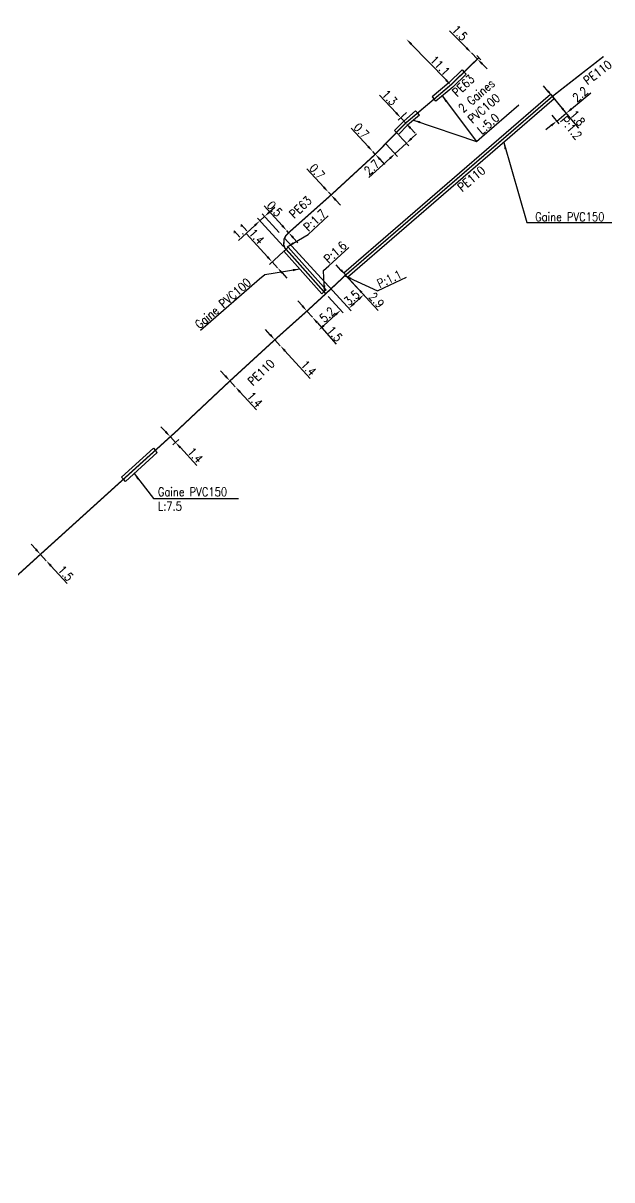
# Model space of a CAD drawing. Header units: millimetres. Extents: x 110000 to 110971, y 128118 to 129006.
# Drawn here: x 110740.1 to 110842.6, y 128804.4 to 129005.8 of the extents above; entities that cross this region are included whole.
import ezdxf
from ezdxf.enums import TextEntityAlignment as Align

# ---------------------------------------------------------------- set-up
doc = ezdxf.new("R2010")
doc.units = ezdxf.units.MM
doc.linetypes.add('L_100_PE', pattern=[14, 10, -1.5, 1, -1.5])
doc.layers.get('0').update_dxf_attribs({"linetype": 'CONTINUOUS'})
for name, color, linetype in [('L_140', 3, 'CONTINUOUS'), ('L_340', 7, 'CONTINUOUS'), ('L_400', 7, 'CONTINUOUS')]:
    doc.layers.add(name, color=color, linetype=linetype)
doc.styles.get("Standard").update_dxf_attribs({"font": 'romans.shx', "width": 0.85})
doc.dimstyles.get("Standard").update_dxf_attribs({"dimtxt": 1.5, "dimasz": 1.2, "dimexe": 0.625, "dimexo": 0.625, "dimgap": 0.25, "dimtad": 1, "dimdec": 1, "dimzin": 0, "dimdsep": 46, "dimtxsty": 'Standard', "dimcen": -0.5, "dimadec": 0, "dimazin": 0, "dimtfac": 1, "dimtdec": 1, "dimtmove": 0, "dimatfit": 3, "dimfxl": 1, "dimtolj": 1, "dimtzin": 0, "dimarcsym": 0})

# ---------------------------------------------------------------- blocks, each defined once
blk = doc.blocks.new('*D164')
at = {"layer": 'L_400', "color": 0, "linetype": 'Continuous', "lineweight": -2, "transparency": 16777216}
for p, q in [((110835.59, 128990.88), (110838.97, 128993.66)), ((110832.66, 128992.57), (110835.06, 128989.64)), ((110832.14, 128989.81), (110833.4, 128988.27)), ((110833.01, 128988.76), (110834.67, 128990.12)), ((110832.08, 128987.99), (110831.15, 128987.23))]:
    blk.add_line(p, q, dxfattribs=at)
at = {"layer": 'L_400', "color": 0, "linetype": 'Continuous', "transparency": 16777216}
for points in [[(110835.47, 128991.04), (110835.72, 128990.73), (110834.67, 128990.12)], [(110831.95, 128988.15), (110832.21, 128987.84), (110833.01, 128988.76)]]:
    blk.add_solid(points, dxfattribs=at)
at = {"layer": 'L_400', "color": 0, "linetype": 'Continuous', "transparency": 16777216, "insert": (110837.11, 128993.42), "char_height": 1.5, "attachment_point": 5, "rotation": 39.4214}
blk.add_mtext('\\A1;2.2', dxfattribs=at)
blk = doc.blocks.new('*D165')
at = {"layer": 'L_400', "color": 0, "linetype": 'Continuous', "lineweight": -2, "transparency": 16777216}
for p, q in [((110831.5, 128993.98), (110830.73, 128994.9)), ((110832.26, 128993.05), (110833.4, 128991.66)), ((110834.16, 128990.73), (110836.83, 128987.5))]:
    blk.add_line(p, q, dxfattribs=at)
at = {"layer": 'L_400', "color": 0, "linetype": 'Continuous', "transparency": 16777216}
for points in [[(110831.65, 128994.1), (110831.34, 128993.85), (110832.26, 128993.05)], [(110834.32, 128990.86), (110834.01, 128990.61), (110833.4, 128991.66)]]:
    blk.add_solid(points, dxfattribs=at)
at = {"layer": 'L_400', "color": 0, "linetype": 'Continuous', "transparency": 16777216, "insert": (110836.65, 128989.29), "char_height": 1.5, "attachment_point": 5, "rotation": 309.4325}
blk.add_mtext('\\A1;1.8', dxfattribs=at)
blk = doc.blocks.new('*D131')
at = {"layer": 'L_140', "color": 0, "linetype": 'Continuous', "lineweight": -2, "transparency": 16777216}
for p, q in [((110793.24, 128958.23), (110795.84, 128955.39)), ((110794.53, 128955.04), (110792.47, 128953.15))]:
    blk.add_line(p, q, dxfattribs=at)
at = {"layer": 'L_140', "color": 0, "linetype": 'Continuous', "transparency": 16777216}
for points in [[(110794.4, 128955.19), (110794.67, 128954.89), (110795.42, 128955.85)], [(110792.33, 128953.3), (110792.6, 128953), (110791.58, 128952.34)]]:
    blk.add_solid(points, dxfattribs=at)
at = {"layer": 'L_140', "color": 0, "linetype": 'Continuous', "transparency": 16777216, "insert": (110793.08, 128955.07), "char_height": 1.5, "attachment_point": 5, "rotation": 42.5016}
blk.add_mtext('\\A1;5.2', dxfattribs=at)
blk = doc.blocks.new('*D132')
at = {"layer": 'L_140', "color": 0, "linetype": 'Continuous', "lineweight": -2, "transparency": 16777216}
for p, q in [((110788.75, 128956.58), (110787.95, 128957.48)), ((110789.54, 128955.68), (110790.5, 128954.6)), ((110791.3, 128953.7), (110794.64, 128949.93))]:
    blk.add_line(p, q, dxfattribs=at)
at = {"layer": 'L_140', "color": 0, "linetype": 'Continuous', "transparency": 16777216}
for points in [[(110788.89, 128956.71), (110788.6, 128956.45), (110789.54, 128955.68)], [(110791.45, 128953.83), (110791.15, 128953.57), (110790.5, 128954.6)]]:
    blk.add_solid(points, dxfattribs=at)
at = {"layer": 'L_140', "color": 0, "linetype": 'Continuous', "transparency": 16777216, "insert": (110794.39, 128951.71), "char_height": 1.5, "attachment_point": 5, "rotation": 311.5385}
blk.add_mtext('\\A1;1.5', dxfattribs=at)
blk = doc.blocks.new('*D133')
at = {"layer": 'L_140', "color": 0, "linetype": 'Continuous', "lineweight": -2, "transparency": 16777216}
for p, q in [((110783.15, 128951.57), (110782.34, 128952.46)), ((110783.96, 128950.69), (110784.9, 128949.65)), ((110785.71, 128948.77), (110790.11, 128943.97))]:
    blk.add_line(p, q, dxfattribs=at)
at = {"layer": 'L_140', "color": 0, "linetype": 'Continuous', "transparency": 16777216}
for points in [[(110783.29, 128951.71), (110783, 128951.44), (110783.96, 128950.69)], [(110785.86, 128948.9), (110785.57, 128948.63), (110784.9, 128949.65)]]:
    blk.add_solid(points, dxfattribs=at)
at = {"layer": 'L_140', "color": 0, "linetype": 'Continuous', "transparency": 16777216, "insert": (110789.82, 128945.77), "char_height": 1.5, "attachment_point": 5, "rotation": 312.5014}
blk.add_mtext('\\A1;1.4', dxfattribs=at)
blk = doc.blocks.new('*D134')
at = {"layer": 'L_140', "color": 0, "linetype": 'Continuous', "lineweight": -2, "transparency": 16777216}
for p, q in [((110775.33, 128944.4), (110774.52, 128945.29)), ((110776.14, 128943.52), (110777.08, 128942.49)), ((110777.89, 128941.6), (110780.77, 128938.47))]:
    blk.add_line(p, q, dxfattribs=at)
at = {"layer": 'L_140', "color": 0, "linetype": 'Continuous', "transparency": 16777216}
for points in [[(110775.47, 128944.54), (110775.18, 128944.27), (110776.14, 128943.52)], [(110778.04, 128941.74), (110777.75, 128941.47), (110777.08, 128942.49)]]:
    blk.add_solid(points, dxfattribs=at)
at = {"layer": 'L_140', "color": 0, "linetype": 'Continuous', "transparency": 16777216, "insert": (110780.47, 128940.27), "char_height": 1.5, "attachment_point": 5, "rotation": 312.5014}
blk.add_mtext('\\A1;1.4', dxfattribs=at)
blk = doc.blocks.new('*D135')
at = {"layer": 'L_140', "color": 0, "linetype": 'Continuous', "lineweight": -2}
for p, q in [((110764.96, 128934.67), (110764.14, 128935.55)), ((110766.32, 128934.3), (110765.31, 128933.37)), ((110765.77, 128933.79), (110766.69, 128932.8)), ((110767.24, 128933.31), (110766.23, 128932.37)), ((110767.51, 128931.92), (110770.39, 128928.8))]:
    blk.add_line(p, q, dxfattribs=at)
at = {"layer": 'L_140', "color": 0, "linetype": 'Continuous'}
for points in [[(110765.1, 128934.81), (110764.81, 128934.53), (110765.77, 128933.79)], [(110767.65, 128932.06), (110767.36, 128931.78), (110766.69, 128932.8)]]:
    blk.add_solid(points, dxfattribs=at)
at = {"layer": 'L_140', "color": 0, "linetype": 'Continuous', "insert": (110770.09, 128930.6), "char_height": 1.5, "attachment_point": 5, "rotation": 312.8014}
blk.add_mtext('\\A1;1.4', dxfattribs=at)
blk = doc.blocks.new('*D136')
at = {"layer": 'L_400', "color": 0, "linetype": 'Continuous', "lineweight": -2, "transparency": 16777216}
for p, q in [((110782.67, 128965.12), (110779.02, 128969.11)), ((110785.44, 128966.03), (110783.02, 128963.81)), ((110784.43, 128963.21), (110783.48, 128964.24)), ((110785.24, 128962.32), (110786.05, 128961.44))]:
    blk.add_line(p, q, dxfattribs=at)
at = {"layer": 'L_400', "color": 0, "linetype": 'Continuous', "transparency": 16777216}
for points in [[(110782.82, 128965.26), (110782.53, 128964.99), (110783.48, 128964.24)], [(110785.39, 128962.46), (110785.09, 128962.19), (110784.43, 128963.21)]]:
    blk.add_solid(points, dxfattribs=at)
at = {"layer": 'L_400', "color": 0, "linetype": 'Continuous', "transparency": 16777216, "insert": (110780.78, 128968.66), "char_height": 1.5, "attachment_point": 5, "rotation": 312.5016}
blk.add_mtext('\\A1;1.4', dxfattribs=at)
blk = doc.blocks.new('*D137')
at = {"layer": 'L_140', "color": 0, "linetype": 'Continuous', "lineweight": -2, "transparency": 16777216}
for p, q in [((110784.72, 128969.36), (110781.74, 128972.6)), ((110783.05, 128972.95), (110783.93, 128973.76)), ((110780.47, 128970.58), (110777.65, 128967.99)), ((110785.47, 128966.91), (110780.93, 128971.86)), ((110782.16, 128972.14), (110781.35, 128971.4))]:
    blk.add_line(p, q, dxfattribs=at)
at = {"layer": 'L_140', "color": 0, "linetype": 'Continuous', "transparency": 16777216}
for points in [[(110782.91, 128973.1), (110783.18, 128972.8), (110782.16, 128972.14)], [(110780.33, 128970.73), (110780.6, 128970.44), (110781.35, 128971.4)]]:
    blk.add_solid(points, dxfattribs=at)
at = {"layer": 'L_140', "color": 0, "linetype": 'Continuous', "transparency": 16777216, "insert": (110777.94, 128969.62), "char_height": 1.5, "attachment_point": 5, "rotation": 42.5868}
blk.add_mtext('\\A1;1.1', dxfattribs=at)
blk = doc.blocks.new('*D138')
at = {"layer": 'L_140', "color": 0, "linetype": 'Continuous', "lineweight": -2, "transparency": 16777216}
for p, q in [((110785.21, 128970.58), (110782.11, 128973.98)), ((110786.36, 128969.33), (110786.02, 128969.7)), ((110786.45, 128970.09), (110786.48, 128970.12)), ((110786.79, 128969.72), (110786.82, 128969.75)), ((110787.16, 128968.44), (110787.97, 128967.55))]:
    blk.add_line(p, q, dxfattribs=at)
at = {"layer": 'L_140', "color": 0, "linetype": 'Continuous', "transparency": 16777216}
for points in [[(110785.36, 128970.72), (110785.06, 128970.45), (110786.02, 128969.7)], [(110787.31, 128968.58), (110787.02, 128968.31), (110786.36, 128969.33)]]:
    blk.add_solid(points, dxfattribs=at)
at = {"layer": 'L_140', "color": 0, "linetype": 'Continuous', "transparency": 16777216, "insert": (110783.92, 128973.48), "char_height": 1.5, "attachment_point": 5, "rotation": 312.3794}
blk.add_mtext('\\A1;0.5', dxfattribs=at)
blk = doc.blocks.new('*D139')
at = {"layer": 'L_140', "color": 0, "linetype": 'Continuous', "lineweight": -2, "transparency": 16777216}
for p, q in [((110792.48, 128977.25), (110789.51, 128980.45)), ((110793.74, 128975.89), (110793.3, 128976.37)), ((110794.55, 128975.01), (110795.37, 128974.13))]:
    blk.add_line(p, q, dxfattribs=at)
at = {"layer": 'L_140', "color": 0, "linetype": 'Continuous', "transparency": 16777216}
for points in [[(110792.63, 128977.38), (110792.33, 128977.11), (110793.3, 128976.37)], [(110794.7, 128975.15), (110794.41, 128974.87), (110793.74, 128975.89)]]:
    blk.add_solid(points, dxfattribs=at)
at = {"layer": 'L_140', "color": 0, "linetype": 'Continuous', "transparency": 16777216, "insert": (110791.32, 128979.97), "char_height": 1.5, "attachment_point": 5, "rotation": 312.8587}
blk.add_mtext('\\A1;0.7', dxfattribs=at)
blk = doc.blocks.new('*D140')
at = {"layer": 'L_140', "color": 0, "linetype": 'Continuous', "lineweight": -2, "transparency": 16777216}
for p, q in [((110800.18, 128984.34), (110797.22, 128987.55)), ((110801.44, 128982.98), (110801, 128983.46)), ((110802.25, 128982.1), (110803.06, 128981.22))]:
    blk.add_line(p, q, dxfattribs=at)
at = {"layer": 'L_140', "color": 0, "linetype": 'Continuous', "transparency": 16777216}
for points in [[(110800.33, 128984.48), (110800.04, 128984.21), (110801, 128983.46)], [(110802.4, 128982.24), (110802.1, 128981.97), (110801.44, 128982.98)]]:
    blk.add_solid(points, dxfattribs=at)
at = {"layer": 'L_140', "color": 0, "linetype": 'Continuous', "transparency": 16777216, "insert": (110799.03, 128987.07), "char_height": 1.5, "attachment_point": 5, "rotation": 312.7137}
blk.add_mtext('\\A1;0.7', dxfattribs=at)
blk = doc.blocks.new('*D141')
at = {"layer": 'L_140', "color": 0, "linetype": 'Continuous', "lineweight": -2, "transparency": 16777216}
for p, q in [((110742.35, 128914.21), (110741.54, 128915.1)), ((110743.16, 128913.33), (110744.17, 128912.22)), ((110744.99, 128911.34), (110747.82, 128908.25))]:
    blk.add_line(p, q, dxfattribs=at)
at = {"layer": 'L_140', "color": 0, "linetype": 'Continuous', "transparency": 16777216}
for points in [[(110742.5, 128914.35), (110742.2, 128914.08), (110743.16, 128913.33)], [(110745.13, 128911.48), (110744.84, 128911.2), (110744.17, 128912.22)]]:
    blk.add_solid(points, dxfattribs=at)
at = {"layer": 'L_140', "color": 0, "linetype": 'Continuous', "transparency": 16777216, "insert": (110747.54, 128910.03), "char_height": 1.5, "attachment_point": 5, "rotation": 312.5518}
blk.add_mtext('\\A1;1.5', dxfattribs=at)
blk = doc.blocks.new('*D143')
at = {"layer": 'L_400', "color": 0, "linetype": 'Continuous', "lineweight": -2, "transparency": 16777216}
for p, q in [((110803.32, 128984.76), (110805.29, 128982.61)), ((110806.86, 128984.9), (110804.87, 128983.07)), ((110805.56, 128986.31), (110807.28, 128984.44)), ((110807.74, 128985.71), (110808.62, 128986.53)), ((110803.99, 128982.26), (110800.34, 128978.91))]:
    blk.add_line(p, q, dxfattribs=at)
at = {"layer": 'L_400', "color": 0, "linetype": 'Continuous', "transparency": 16777216}
for points in [[(110807.6, 128985.86), (110807.87, 128985.57), (110806.86, 128984.9)], [(110803.85, 128982.41), (110804.12, 128982.11), (110804.87, 128983.07)]]:
    blk.add_solid(points, dxfattribs=at)
at = {"layer": 'L_400', "color": 0, "linetype": 'Continuous', "transparency": 16777216, "insert": (110800.83, 128980.72), "char_height": 1.5, "attachment_point": 5, "rotation": 42.6011}
blk.add_mtext('\\A1;2.7', dxfattribs=at)
blk = doc.blocks.new('*D144')
at = {"layer": 'L_400', "color": 0, "linetype": 'Continuous', "lineweight": -2, "transparency": 16777216}
for p, q in [((110805.06, 128990.19), (110802.19, 128993.25)), ((110806.88, 128990.26), (110805.42, 128988.89)), ((110806.73, 128988.41), (110805.88, 128989.32)), ((110807.55, 128987.53), (110808.37, 128986.66))]:
    blk.add_line(p, q, dxfattribs=at)
at = {"layer": 'L_400', "color": 0, "linetype": 'Continuous', "transparency": 16777216}
for points in [[(110805.2, 128990.33), (110804.91, 128990.06), (110805.88, 128989.32)], [(110807.7, 128987.67), (110807.41, 128987.39), (110806.73, 128988.41)]]:
    blk.add_solid(points, dxfattribs=at)
at = {"layer": 'L_400', "color": 0, "linetype": 'Continuous', "transparency": 16777216, "insert": (110803.94, 128992.84), "char_height": 1.5, "attachment_point": 5, "rotation": 313.1467}
blk.add_mtext('\\A1;1.3', dxfattribs=at)
blk = doc.blocks.new('*D145')
at = {"layer": 'L_400', "color": 0, "linetype": 'Continuous', "lineweight": -2, "transparency": 16777216}
blk.add_line((110813.75, 128995.91), (110807.7, 129002.16), dxfattribs=at)
at = {"layer": 'L_400', "color": 0, "linetype": 'Continuous', "transparency": 16777216}
for points in [[(110807.84, 129002.3), (110807.55, 129002.02), (110806.86, 129003.02)], [(110813.89, 128996.05), (110813.6, 128995.77), (110814.58, 128995.05)]]:
    blk.add_solid(points, dxfattribs=at)
at = {"layer": 'L_400', "color": 0, "linetype": 'Continuous', "transparency": 16777216, "insert": (110812.71, 128998.42), "char_height": 1.5, "attachment_point": 5, "rotation": 314.0597}
blk.add_mtext('\\A1;11.1', dxfattribs=at)
blk = doc.blocks.new('*D146')
at = {"layer": 'L_340', "color": 0, "linetype": 'Continuous', "lineweight": -2, "transparency": 16777216}
for p, q in [((110817.32, 129001.48), (110814.38, 129004.47)), ((110819.21, 128999.56), (110818.16, 129000.63)), ((110820.05, 128998.7), (110820.89, 128997.85))]:
    blk.add_line(p, q, dxfattribs=at)
at = {"layer": 'L_340', "color": 0, "linetype": 'Continuous', "transparency": 16777216}
for points in [[(110817.46, 129001.62), (110817.17, 129001.34), (110818.16, 129000.63)], [(110820.19, 128998.84), (110819.91, 128998.56), (110819.21, 128999.56)]]:
    blk.add_solid(points, dxfattribs=at)
at = {"layer": 'L_340', "color": 0, "linetype": 'Continuous', "transparency": 16777216, "insert": (110816.14, 129004.1), "char_height": 1.5, "attachment_point": 5, "rotation": 314.5224}
blk.add_mtext('\\A1;1.5', dxfattribs=at)
blk = doc.blocks.new('L_340_07')
at = {"color": 0, "linetype": 'Continuous', "const_width": 0.25, "flags": 128}
blk.add_lwpolyline([(0, 0), (0.35, 0)], dxfattribs=at)
at = {"color": 0, "linetype": 'Continuous', "flags": 128}
blk.add_lwpolyline([(0.35, -0.5), (0.35, 0.5)], dxfattribs=at)
at = {"color": 0, "linetype": 'Continuous', "width": 0.75, "flags": 3}
for tag, p in [('DEF_LEG', (0.72, -3.47)), ('DEF_COUP', (0.72, -5.97)), ('DEF_TYPE', (0.72, -8.47))]:
    blk.add_attdef(tag, text='', height=1.2, dxfattribs=at).set_placement(p, align=Align.MIDDLE)
blk = doc.blocks.new('*D169')
at = {"layer": 'L_400', "color": 0, "linetype": 'Continuous', "lineweight": -2, "transparency": 16777216}
for p, q in [((110795.47, 128962.83), (110794.66, 128963.72)), ((110796.28, 128961.95), (110798.24, 128959.81)), ((110799.06, 128958.93), (110801.97, 128955.76))]:
    blk.add_line(p, q, dxfattribs=at)
at = {"layer": 'L_400', "color": 0, "linetype": 'Continuous', "transparency": 16777216}
for points in [[(110795.62, 128962.97), (110795.32, 128962.7), (110796.28, 128961.95)], [(110799.2, 128959.07), (110798.91, 128958.8), (110798.24, 128959.81)]]:
    blk.add_solid(points, dxfattribs=at)
at = {"layer": 'L_400', "color": 0, "linetype": 'Continuous', "transparency": 16777216, "insert": (110801.66, 128957.58), "char_height": 1.5, "attachment_point": 5, "rotation": 312.5868}
blk.add_mtext('\\A1;2.9', dxfattribs=at)
blk = doc.blocks.new('*D170')
at = {"layer": 'L_400', "color": 0, "linetype": 'Continuous', "lineweight": -2, "transparency": 16777216}
for p, q in [((110785.57, 128968.44), (110797.27, 128955.7)), ((110796.7, 128961.49), (110799.85, 128958.07)), ((110798.54, 128957.72), (110797.73, 128956.97))]:
    blk.add_line(p, q, dxfattribs=at)
at = {"layer": 'L_400', "color": 0, "linetype": 'Continuous', "transparency": 16777216}
for points in [[(110798.4, 128957.87), (110798.68, 128957.57), (110799.42, 128958.53)], [(110797.6, 128957.12), (110797.87, 128956.83), (110796.85, 128956.16)]]:
    blk.add_solid(points, dxfattribs=at)
at = {"layer": 'L_400', "color": 0, "linetype": 'Continuous', "transparency": 16777216, "insert": (110797.36, 128957.99), "char_height": 1.5, "attachment_point": 5, "rotation": 42.5868}
blk.add_mtext('\\A1;3.5', dxfattribs=at)

msp = doc.modelspace()

# ---------------------------------------------------------------- linework, layer by layer
at = {"layer": 'L_140', "linetype": 'L_100_PE', "flags": 128}
msp.add_lwpolyline([(110360.08, 128153.81, 0.25, 0.25, 0), (110350.27, 128181.95, 0.25, 0.25, 0), (110344.89, 128196.89, 0.25, 0.25, 0), (110342.08, 128207.48, 0.25, 0.25, 0), (110340.84, 128214.03, 0.25, 0.25, 0), (110341.91, 128215.07, 0.25, 0.25, 0), (110342.8, 128221.34, 0.25, 0.25, 0), (110342.03, 128222.38, 0.25, 0.25, 0), (110341.4, 128226.47, 0.25, 0.25, 0), (110342.98, 128239.52, 0.25, 0.25, 0), (110344.17, 128246.56, 0.25, 0.25, 0), (110344.6, 128248.03, 0.25, 0.25, 0), (110345.48, 128249.02, 0.25, 0.25, 0), (110346.08, 128251.11, 0.25, 0.25, 0), (110346.86, 128255.09, 0.25, 0.25, 0), (110349.26, 128262.74, 0.25, 0.25, 0), (110350.71, 128266.05, 0.25, 0.25, 0), (110350.71, 128266.05, 0.25, 0.25, 0), (110350.71, 128266.05, 0.25, 0.25, 0), (110357.98, 128289.35, 0.25, 0.25, 0), (110359.65, 128294.41, 0.25, 0.25, 0), (110364.08, 128307.3, 0.25, 0.25, 0), (110366.74, 128313.58, 0.25, 0.25, 0), (110370.53, 128324.41, 0.25, 0.25, 0), (110379.77, 128348.33, 0.25, 0.25, 0), (110385.48, 128362.64, 0.25, 0.25, 0), (110388.63, 128370.87, 0.25, 0.25, 0), (110392.53, 128381.17, 0.25, 0.25, 0), (110395.81, 128389.91, 0.25, 0.25, 0), (110399.29, 128398.62, 0.25, 0.25, 0), (110402.25, 128405.96, 0.25, 0.25, 0), (110403.78, 128410.01, 0.25, 0.25, 0), (110410.47, 128425.2, 0.25, 0.25, 0), (110416.76, 128440.78, 0.25, 0.25, 0), (110422.07, 128455.46, 0.25, 0.25, 0), (110428.09, 128471.18, 0.25, 0.25, 0), (110430.48, 128477.71, 0.25, 0.25, 0), (110434.53, 128488.62, 0.25, 0.25, 0), (110437.68, 128495.74, 0.25, 0.25, 0), (110441.98, 128507.11, 0.25, 0.25, 0), (110446.57, 128519.22, 0.25, 0.25, 0), (110450.38, 128528.71, 0.25, 0.25, 0), (110455.01, 128541.4, 0.25, 0.25, 0), (110464.1, 128564.89, 0.25, 0.25, 0), (110467.08, 128573.11, 0.25, 0.25, 0), (110470.51, 128580.53, 0.25, 0.25, 0), (110476.6, 128597.77, 0.25, 0.25, 0), (110476.83, 128598.5, 0.25, 0.25, 0), (110477.87, 128598.24, 0.25, 0.25, 0), (110479, 128601.22, 0.25, 0.25, 0), (110481.59, 128609.29, 0.25, 0.25, 0), (110485.54, 128617.38, 0.25, 0.25, 0), (110489.17, 128624.47, 0.25, 0.25, 0), (110492.31, 128631.16, 0.25, 0.25, 0), (110495.69, 128638.14, 0.25, 0.25, 0), (110498.86, 128644.4, 0.25, 0.25, 0), (110501.63, 128649.69, 0.25, 0.25, 0), (110509.79, 128662.42, 0.25, 0.25, 0), (110511.96, 128665.72, 0.25, 0.25, 0), (110515.37, 128670.23, 0.25, 0.25, 0), (110517.5, 128673.52, 0.25, 0.25, 0), (110519.11, 128675.26, 0.25, 0.25, 0), (110525.31, 128681.87, 0.25, 0.25, 0), (110526.53, 128683.25, 0.25, 0.25, 0), (110525.78, 128683.91, 0.25, 0.25, 0), (110527.14, 128685.44, 0.25, 0.25, 0), (110559.55, 128721.37, 0.25, 0.25, 0), (110559.66, 128721.49, 0.25, 0.25, 0), (110564.52, 128726.94, 0.25, 0.25, 0), (110565.25, 128727.75, 0.25, 0.25, 0), (110571.74, 128735.27, 0.25, 0.25, 0), (110574.39, 128738.35, 0.25, 0.25, 0), (110576, 128740.13, 0.25, 0.25, 0), (110583.41, 128748.3, 0.25, 0.25, 0), (110595.55, 128762.28, 0.25, 0.25, 0), (110602.63, 128770.3, 0.25, 0.25, 0), (110603.2, 128770.97, 0.25, 0.25, 0), (110609.73, 128778.55, 0.25, 0.25, 0), (110613.04, 128782.33, 0.25, 0.25, 0), (110625.78, 128796.44, 0.25, 0.25, 0), (110640.33, 128812.93, 0.25, 0.25, 0), (110646.41, 128819.76, 0.25, 0.25, 0), (110654.31, 128829.13, 0.25, 0.25, 0), (110666.36, 128841.87, 0.25, 0.25, 0), (110674.11, 128849.9, 0.25, 0.25, 0), (110686.74, 128861.91, 0.25, 0.25, 0), (110692.3, 128867.07, 0.25, 0.25, 0), (110700.28, 128874.59, 0.25, 0.25, 0), (110707.41, 128880.7, 0.25, 0.25, 0), (110714.88, 128888, 0.25, 0.25, 0), (110720.78, 128893.4, 0.25, 0.25, 0), (110726.57, 128898.24, 0.25, 0.25, 0), (110743.16, 128913.33, 0.25, 0.25, 0), (110766.78, 128934.72, 0.25, 0.25, 0), (110776.14, 128943.52, 0.25, 0.25, 0), (110783.96, 128950.69, 0.25, 0.25, 0), (110789.54, 128955.68, 0.25, 0.25, 0), (110792.81, 128958.69, 0.25, 0.25, 0), (110796.28, 128961.95, 0.25, 0.25, 0), (110832.26, 128993.05, 0.25, 0.25, 0), (110841.17, 129000, 0, 0, 0)], format="xyseb", dxfattribs=at)
at = {"layer": 'L_140', "linetype": 'L_100_PE', "const_width": 0.25, "flags": 128}
msp.add_lwpolyline([(110819.21, 128999.56), (110816.9, 128997.3), (110814.58, 128995.05), (110811.68, 128992.59), (110806.73, 128988.41), (110801.44, 128982.98), (110793.74, 128975.89), (110786.33, 128969.3), (110785.89, 128968.84), (110785.57, 128968.19), (110785.5, 128967.23), (110785.7, 128966.66), (110785.9, 128966.45), (110786.5, 128965.8), (110792.51, 128959.03), (110792.81, 128958.69)], dxfattribs=at)
at = {"layer": 'L_400', "color": 7, "linetype": 'CONTINUOUS'}
for p, q in [((110816.55, 128997.66), (110814.25, 128995.42)), ((110817.25, 128996.94), (110814.92, 128994.68)), ((110816.55, 128997.66), (110816.9, 128997.3)), ((110817.25, 128996.94), (110816.9, 128997.3)), ((110814.25, 128995.42), (110811.36, 128992.97)), ((110795.95, 128962.33), (110831.93, 128993.43)), ((110811.36, 128992.97), (110811.68, 128992.59)), ((110814.92, 128994.68), (110812, 128992.21)), ((110831.93, 128993.43), (110832.26, 128993.05)), ((110832.59, 128992.67), (110832.26, 128993.05)), ((110796.61, 128961.57), (110832.59, 128992.67)), ((110812, 128992.21), (110811.68, 128992.59)), ((110806.39, 128988.77), (110804.78, 128987.12)), ((110808.46, 128990.56), (110806.39, 128988.77)), ((110809.12, 128989.81), (110807.07, 128988.04)), ((110808.46, 128990.56), (110808.79, 128990.18)), ((110809.12, 128989.81), (110808.79, 128990.18)), ((110804.78, 128987.12), (110805.14, 128986.77)), ((110805.49, 128986.42), (110805.14, 128986.77)), ((110807.07, 128988.04), (110805.49, 128986.42)), ((110795.95, 128962.33), (110796.28, 128961.95)), ((110796.61, 128961.57), (110796.28, 128961.95)), ((110757.27, 128926.78), (110762.82, 128931.81)), ((110757.94, 128926.04), (110763.5, 128931.07)), ((110762.82, 128931.81), (110763.16, 128931.44)), ((110763.5, 128931.07), (110763.16, 128931.44)), ((110757.27, 128926.78), (110757.6, 128926.41)), ((110757.94, 128926.04), (110757.6, 128926.41))]:
    msp.add_line(p, q, dxfattribs=at)
at = {"layer": 'L_400', "color": 7, "linetype": 'CONTINUOUS', "ltscale": 0.5}
for p, q in [((110786.27, 128966.78), (110785.9, 128966.45)), ((110786.27, 128966.78), (110792.89, 128959.36)), ((110785.53, 128966.12), (110785.9, 128966.45)), ((110785.53, 128966.12), (110792.14, 128958.7)), ((110792.14, 128958.7), (110792.51, 128959.03)), ((110792.89, 128959.36), (110792.51, 128959.03))]:
    msp.add_line(p, q, dxfattribs=at)

# ---------------------------------------------------------------- block references
at = {"layer": 'L_340', "rotation": 43.37739775912836}
msp.add_blockref('L_340_07', (110819.21, 128999.56), dxfattribs=at)

# ---------------------------------------------------------------- texts
at = {"layer": 'L_140', "linetype": 'Continuous', "width": 0.85}
for s, rotation, p in [('PE110', 36.8575, (110840.13, 128997.22)), ('PE63', 43.5392, (110816.75, 128994.93)), ('PE110', 40.1159, (110818.17, 128978.72)), ('PE63', 43.5392, (110788.42, 128973.76)), ('PE110', 43.762, (110781.57, 128945.01))]:
    msp.add_text(s, height=1.5, rotation=rotation, dxfattribs=at).set_placement(p, align=Align.MIDDLE)
at = {"layer": 'L_140', "linetype": 'Continuous', "char_height": 1.5}
for s, insert, attachment_point, rotation in [('\\A1;P:1.7', (110793.06, 128972.42), 9, 42.6121), ('\\A1;P:1.6', (110793.35, 128963.89), 7, 42.6121), ('\\A1;P:1.1', (110802.2, 128959.66), 7, 25.4319)]:
    msp.add_mtext(s, dxfattribs=dict(at, insert=insert, attachment_point=attachment_point, rotation=rotation))
at = {"layer": 'L_400', "linetype": 'Continuous', "width": 0.85}
msp.add_text('P:1.2', height=1.5, rotation=309.4325, dxfattribs=at).set_placement((110833.56, 128988.8))
at = {"layer": 'L_400', "linetype": 'Continuous', "char_height": 1.5, "attachment_point": 7, "rotation": 40.9722}
for s, insert in [('\\A1;2 Gaines\\PPVC100\\PL:5.0', (110819.98, 128986.34)), ('\\A1;Gaine PVC100', (110770.85, 128952.49))]:
    msp.add_mtext(s, dxfattribs=dict(at, insert=insert))
at = {"layer": 'L_400', "linetype": 'Continuous', "char_height": 1.5}
for s, insert, attachment_point in [('\\A1;Gaine PVC150', (110829.26, 128971.34), 7), ('\\A1;Gaine PVC150\\PL:7.5', (110763.59, 128924.96), 1)]:
    msp.add_mtext(s, dxfattribs=dict(at, insert=insert, attachment_point=attachment_point))

# ---------------------------------------------------------------- dimensions: what is measured, and where the dimension line sits
at = {"layer": 'L_140', "linetype": 'Continuous'}
for base, p1, p2, angle, text, picture, middle in [((110801, 128983.46), (110801.44, 128982.98), (110801, 128983.46), 312.7137, '0.7', '*D140', (110798.29, 128986.39)), ((110793.3, 128976.37), (110793.74, 128975.89), (110793.3, 128976.37), 312.8587, '0.7', '*D139', (110790.59, 128979.29)), ((110786.02, 128969.7), (110786.33, 128969.3), (110785.99, 128969.67), 312.3794, '0.5', '*D138', (110783.18, 128972.81)), ((110791.58, 128952.34), (110792.81, 128958.69), (110791.58, 128952.34), 42.5016, '5.2', '*D131', (110793.75, 128954.33)), ((110790.5, 128954.6), (110789.54, 128955.68), (110790.5, 128954.6), 131.5385, '1.5', '*D132', (110793.65, 128951.05)), ((110784.9, 128949.65), (110783.96, 128950.69), (110784.9, 128949.65), 132.5014, '1.4', '*D133', (110789.08, 128945.09)), ((110777.08, 128942.49), (110776.14, 128943.52), (110777.08, 128942.49), 132.5014, '1.4', '*D134', (110779.74, 128939.59)), ((110766.69, 128932.8), (110766.78, 128934.72), (110767.7, 128933.73), 132.8014, '1.4', '*D135', (110769.36, 128929.92)), ((110744.17, 128912.22), (110743.16, 128913.33), (110744.17, 128912.22), 132.5518, '1.5', '*D141', (110746.81, 128909.35))]:
    dim = msp.add_linear_dim(base=base, p1=p1, p2=p2, angle=angle, text=text, dimstyle='Standard', dxfattribs=at)
    dim.commit()
    dim.dimension.update_dxf_attribs({"geometry": picture, "text_midpoint": middle, "dimtype": 160})
dim = msp.add_linear_dim(base=(110782.16, 128972.14), p1=(110785.9, 128966.45), p2=(110785.14, 128968.9), angle=222.5868, dimstyle='Standard', dxfattribs=at)
dim.commit()
dim.dimension.update_dxf_attribs({"geometry": '*D137', "text_midpoint": (110778.62, 128968.88), "dimtype": 160})
at = {"layer": 'L_340', "linetype": 'Continuous'}
dim = msp.add_linear_dim(base=(110818.16, 129000.63), p1=(110819.21, 128999.56), p2=(110818.16, 129000.63), angle=314.5224, dimstyle='Standard', dxfattribs=at)
dim.commit()
dim.dimension.update_dxf_attribs({"geometry": '*D146', "text_midpoint": (110815.43, 129003.4), "dimtype": 160})
at = {"layer": 'L_400', "linetype": 'Continuous'}
for base, p1, p2, angle, picture, middle in [((110806.86, 129003.02), (110814.58, 128995.05), (110806.86, 129003.02), 314.0597, '*D145', (110811.99, 128997.73)), ((110783.48, 128964.24), (110784.43, 128963.21), (110785.9, 128966.45), 312.5016, '*D136', (110780.05, 128967.99)), ((110796.85, 128956.16), (110796.28, 128961.95), (110785.14, 128968.9), 42.5868, '*D170', (110798.04, 128957.26))]:
    dim = msp.add_linear_dim(base=base, p1=p1, p2=p2, angle=angle, dimstyle='Standard', dxfattribs=at)
    dim.commit()
    dim.dimension.update_dxf_attribs({"geometry": picture, "text_midpoint": middle, "dimtype": 160})
for base, p1, p2, angle, text, picture, middle in [((110833.4, 128991.66), (110832.26, 128993.05), (110833.4, 128991.66), 129.4325, '1.8', '*D165', (110835.88, 128988.65)), ((110833.01, 128988.76), (110832.26, 128993.05), (110831.74, 128990.29), 39.4214, '2.2', '*D164', (110837.75, 128992.65)), ((110805.88, 128989.32), (110806.73, 128988.41), (110807.34, 128990.69), 313.1467, '1.3', '*D144', (110803.21, 128992.16)), ((110804.87, 128983.07), (110805.14, 128986.77), (110802.9, 128985.22), 42.6011, '2.7', '*D143', (110801.51, 128979.99))]:
    dim = msp.add_linear_dim(base=base, p1=p1, p2=p2, angle=angle, text=text, dimstyle='Standard', dxfattribs=at)
    dim.commit()
    dim.dimension.update_dxf_attribs({"geometry": picture, "text_midpoint": middle, "dimtype": 160})
dim = msp.add_linear_dim(base=(110798.24, 128959.81), p1=(110796.28, 128961.95), p2=(110798.24, 128959.81), angle=132.5868, dimstyle='Standard', override={"dimscale": 1, "dimlfac": 1, "dimlunit": 2, "dimatfit": 0}, dxfattribs=at)
dim.commit()
dim.dimension.update_dxf_attribs({"geometry": '*D169', "text_midpoint": (110800.92, 128956.9), "dimtype": 160})

# ---------------------------------------------------------------- leaders
at = {"layer": 'L_140', "linetype": 'Continuous', "annotation_type": 0, "has_hookline": 1, "hookline_direction": 0}
for points, text_width, horizontal_direction in [([(110786.12, 128966.87), (110789.74, 128969.03)], 4.49, (0.735954, 0.677032, 0)), ([(110792.59, 128958.94), (110792.45, 128962.72), (110793.34, 128963.54)], 4.49, (0.735954, 0.677032, 0)), ([(110796.13, 128961.81), (110801.85, 128959.21), (110802.93, 128959.73)], 4.13, (0.903096, 0.429439, 0))]:
    msp.add_leader(points, dimstyle='Standard', dxfattribs=dict(at, text_width=text_width, horizontal_direction=horizontal_direction))
at = {"layer": 'L_400', "linetype": 'Continuous'}
msp.add_leader([(110813.1, 128993.14), (110819.05, 128985.2)], dimstyle='Standard', dxfattribs=at)
at = {"layer": 'L_400', "linetype": 'Continuous', "annotation_type": 0, "has_hookline": 1, "horizontal_direction": (0.755028, 0.655692, 0)}
for points, hookline_direction, text_width in [([(110808.1, 128988.92), (110819.05, 128985.2), (110819.96, 128985.99)], 0, 8.32), ([(110788.3, 128963), (110782.19, 128962.01), (110781.28, 128961.22)], 1, 13.36)]:
    msp.add_leader(points, dimstyle='Standard', dxfattribs=dict(at, hookline_direction=hookline_direction, text_width=text_width))
at = {"layer": 'L_400', "linetype": 'Continuous', "annotation_type": 0, "has_hookline": 1, "hookline_direction": 0, "text_width": 13.36}
msp.add_leader([(110823.79, 128985.05), (110827.81, 128971.09), (110829.01, 128971.09)], dimstyle='Standard', dxfattribs=at)
msp.add_leader([(110759.46, 128927.42), (110762.83, 128923.03), (110764.03, 128923.03)], dimstyle='Standard', override={"dimgap": 0.25, "dimtad": 1}, dxfattribs=at)

doc.saveas('drawing.dxf')
